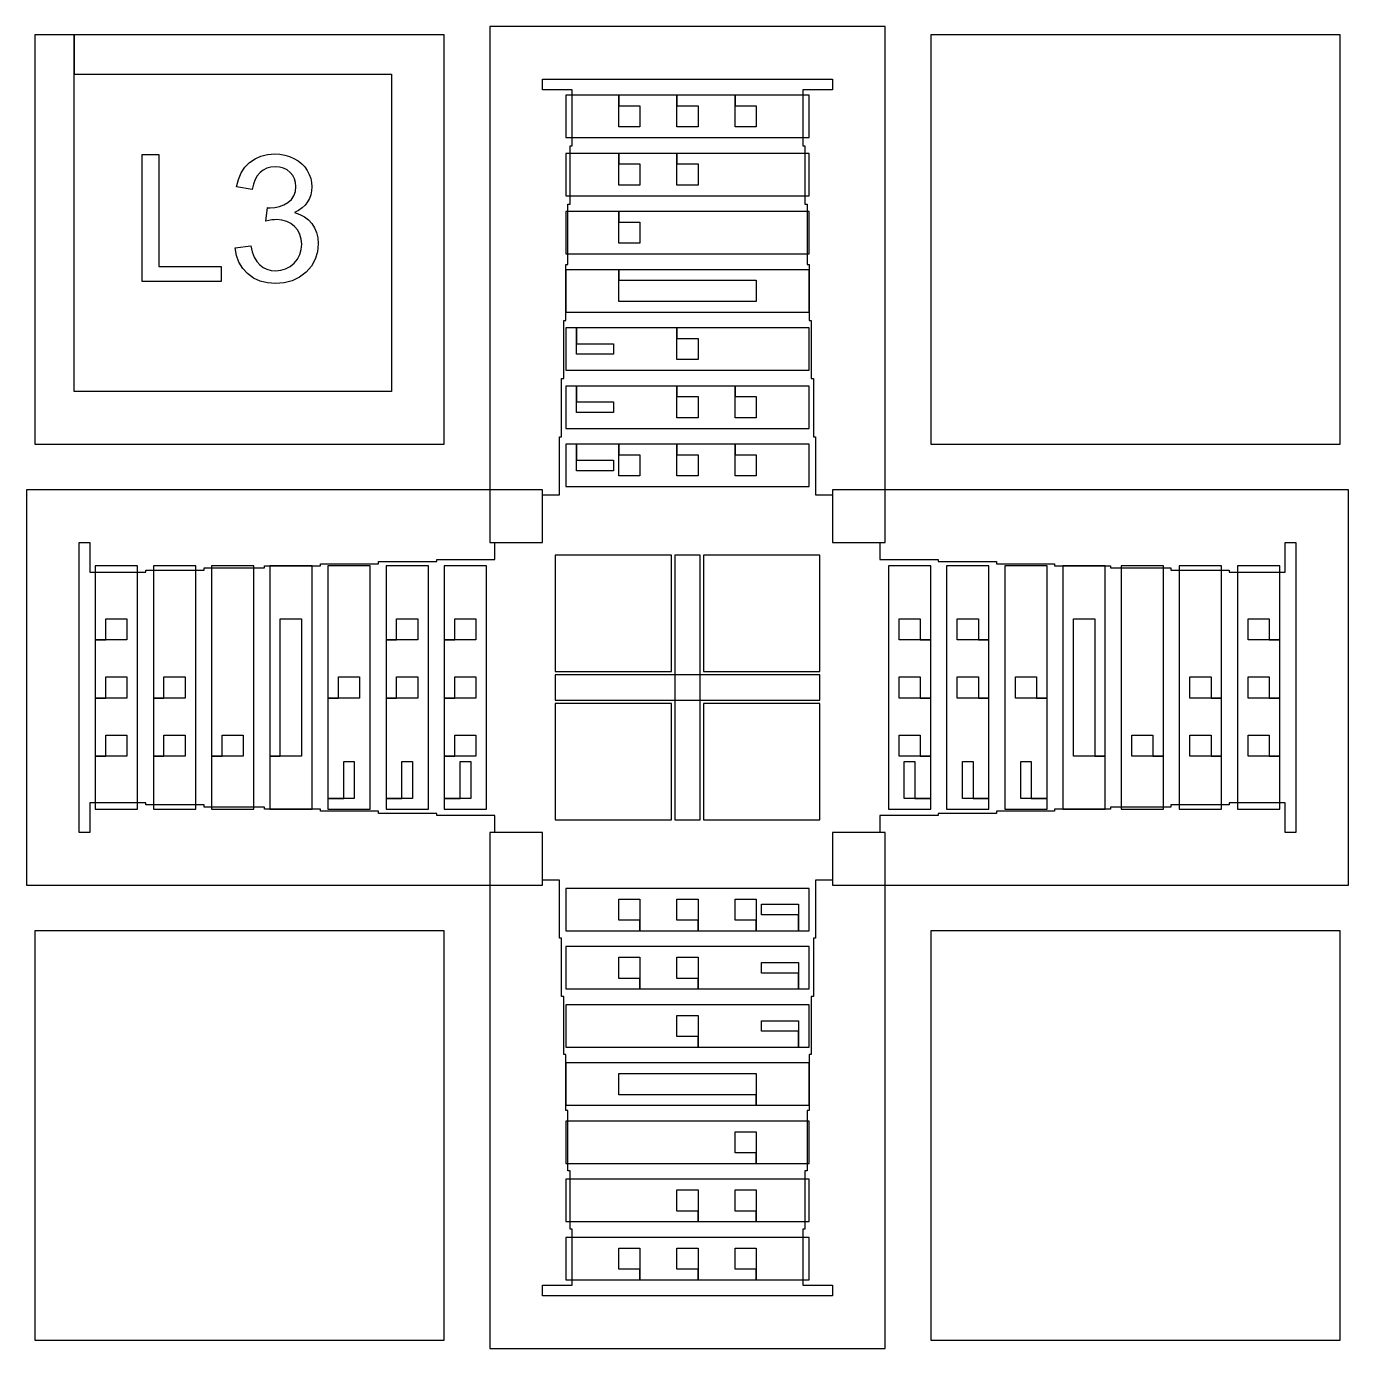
# Model space of a CAD drawing. Extents: x -45.2 to 45.2, y -25 to 2.
# Drawn here: x 43.5438 to 43.8563, y -0.1562 to 0.1562 of the extents above; entities that cross this region are included whole.
import ezdxf

# ---------------------------------------------------------------- set-up
doc = ezdxf.new("R2010")
doc.units = 0
doc.header["$MEASUREMENT"] = 0
doc.layers.add('FLOW', color=4, linetype='Continuous')
doc.layers.add('SIEVE', color=2, linetype='Continuous')

# ---------------------------------------------------------------- blocks, each defined once
blk = doc.blocks.new('ALIGNRIGHT')
at = {"layer": 'FLOW', "linetype": 'Continuous'}
for points in [[(2.64675, 2.15625), (2.55325, 2.15625), (2.55325, 2.03425), (2.56575, 2.03425), (2.56575, 2.0455), (2.56975, 2.0455), (2.56975, 2.05925), (2.57025, 2.05925), (2.57025, 2.073), (2.57075, 2.073), (2.57075, 2.08675), (2.57125, 2.08675), (2.57125, 2.1), (2.57175, 2.1), (2.57175, 2.11425), (2.57225, 2.11425), (2.57225, 2.128), (2.57275, 2.128), (2.57275, 2.14125), (2.56575, 2.14125), (2.56575, 2.14375), (2.63425, 2.14375), (2.63425, 2.14125), (2.62725, 2.14125), (2.62725, 2.128), (2.62775, 2.128), (2.62775, 2.11425), (2.62825, 2.11425), (2.62825, 2.1), (2.62875, 2.1), (2.62875, 2.08675), (2.62925, 2.08675), (2.62925, 2.073), (2.62975, 2.073), (2.62975, 2.05925), (2.63025, 2.05925), (2.63025, 2.0455), (2.63425, 2.0455), (2.63425, 2.03425), (2.64675, 2.03425), (2.64675, 2.15625)], [(2.64675, 2.15625), (2.55325, 2.15625), (2.55325, 2.03425), (2.56575, 2.03425), (2.56575, 2.0455), (2.56975, 2.0455), (2.56975, 2.05925), (2.57025, 2.05925), (2.57025, 2.073), (2.57075, 2.073), (2.57075, 2.08675), (2.57125, 2.08675), (2.57125, 2.1), (2.57175, 2.1), (2.57175, 2.11425), (2.57225, 2.11425), (2.57225, 2.128), (2.57275, 2.128), (2.57275, 2.14125), (2.56575, 2.14125), (2.56575, 2.14375), (2.63425, 2.14375), (2.63425, 2.14125), (2.62725, 2.14125), (2.62725, 2.128), (2.62775, 2.128), (2.62775, 2.11425), (2.62825, 2.11425), (2.62825, 2.1), (2.62875, 2.1), (2.62875, 2.08675), (2.62925, 2.08675), (2.62925, 2.073), (2.62975, 2.073), (2.62975, 2.05925), (2.63025, 2.05925), (2.63025, 2.0455), (2.63425, 2.0455), (2.63425, 2.03425), (2.64675, 2.03425), (2.64675, 2.15625)], [(2.64675, 2.15625), (2.55325, 2.15625), (2.55325, 2.03425), (2.56575, 2.03425), (2.56575, 2.0455), (2.56975, 2.0455), (2.56975, 2.05925), (2.57025, 2.05925), (2.57025, 2.073), (2.57075, 2.073), (2.57075, 2.08675), (2.57125, 2.08675), (2.57125, 2.1), (2.57175, 2.1), (2.57175, 2.11425), (2.57225, 2.11425), (2.57225, 2.128), (2.57275, 2.128), (2.57275, 2.14125), (2.56575, 2.14125), (2.56575, 2.14375), (2.63425, 2.14375), (2.63425, 2.14125), (2.62725, 2.14125), (2.62725, 2.128), (2.62775, 2.128), (2.62775, 2.11425), (2.62825, 2.11425), (2.62825, 2.1), (2.62875, 2.1), (2.62875, 2.08675), (2.62925, 2.08675), (2.62925, 2.073), (2.62975, 2.073), (2.62975, 2.05925), (2.63025, 2.05925), (2.63025, 2.0455), (2.63425, 2.0455), (2.63425, 2.03425), (2.64675, 2.03425), (2.64675, 2.15625)], [(2.44375, 1.95325), (2.56575, 1.95325), (2.56575, 1.96575), (2.5545, 1.96575), (2.5545, 1.96975), (2.54075, 1.96975), (2.54075, 1.97025), (2.527, 1.97025), (2.527, 1.97075), (2.51325, 1.97075), (2.51325, 1.97125), (2.5, 1.97125), (2.5, 1.97175), (2.48575, 1.97175), (2.48575, 1.97225), (2.472, 1.97225), (2.472, 1.97275), (2.45875, 1.97275), (2.45875, 1.96575), (2.45625, 1.96575), (2.45625, 2.03425), (2.45875, 2.03425), (2.45875, 2.02725), (2.472, 2.02725), (2.472, 2.02775), (2.48575, 2.02775), (2.48575, 2.02825), (2.5, 2.02825), (2.5, 2.02875), (2.51325, 2.02875), (2.51325, 2.02925), (2.527, 2.02925), (2.527, 2.02975), (2.54075, 2.02975), (2.54075, 2.03025), (2.5545, 2.03025), (2.5545, 2.03425), (2.56575, 2.03425), (2.56575, 2.04675), (2.44375, 2.04675), (2.44375, 1.95325)], [(2.44375, 1.95325), (2.56575, 1.95325), (2.56575, 1.96575), (2.5545, 1.96575), (2.5545, 1.96975), (2.54075, 1.96975), (2.54075, 1.97025), (2.527, 1.97025), (2.527, 1.97075), (2.51325, 1.97075), (2.51325, 1.97125), (2.5, 1.97125), (2.5, 1.97175), (2.48575, 1.97175), (2.48575, 1.97225), (2.472, 1.97225), (2.472, 1.97275), (2.45875, 1.97275), (2.45875, 1.96575), (2.45625, 1.96575), (2.45625, 2.03425), (2.45875, 2.03425), (2.45875, 2.02725), (2.472, 2.02725), (2.472, 2.02775), (2.48575, 2.02775), (2.48575, 2.02825), (2.5, 2.02825), (2.5, 2.02875), (2.51325, 2.02875), (2.51325, 2.02925), (2.527, 2.02925), (2.527, 2.02975), (2.54075, 2.02975), (2.54075, 2.03025), (2.5545, 2.03025), (2.5545, 2.03425), (2.56575, 2.03425), (2.56575, 2.04675), (2.44375, 2.04675), (2.44375, 1.95325)], [(2.44375, 1.95325), (2.56575, 1.95325), (2.56575, 1.96575), (2.5545, 1.96575), (2.5545, 1.96975), (2.54075, 1.96975), (2.54075, 1.97025), (2.527, 1.97025), (2.527, 1.97075), (2.51325, 1.97075), (2.51325, 1.97125), (2.5, 1.97125), (2.5, 1.97175), (2.48575, 1.97175), (2.48575, 1.97225), (2.472, 1.97225), (2.472, 1.97275), (2.45875, 1.97275), (2.45875, 1.96575), (2.45625, 1.96575), (2.45625, 2.03425), (2.45875, 2.03425), (2.45875, 2.02725), (2.472, 2.02725), (2.472, 2.02775), (2.48575, 2.02775), (2.48575, 2.02825), (2.5, 2.02825), (2.5, 2.02875), (2.51325, 2.02875), (2.51325, 2.02925), (2.527, 2.02925), (2.527, 2.02975), (2.54075, 2.02975), (2.54075, 2.03025), (2.5545, 2.03025), (2.5545, 2.03425), (2.56575, 2.03425), (2.56575, 2.04675), (2.44375, 2.04675), (2.44375, 1.95325)], [(2.75625, 1.95325), (2.75625, 2.04675), (2.63425, 2.04675), (2.63425, 2.03425), (2.6455, 2.03425), (2.6455, 2.03025), (2.65925, 2.03025), (2.65925, 2.02975), (2.673, 2.02975), (2.673, 2.02925), (2.68675, 2.02925), (2.68675, 2.02875), (2.7, 2.02875), (2.7, 2.02825), (2.71425, 2.02825), (2.71425, 2.02775), (2.728, 2.02775), (2.728, 2.02725), (2.74125, 2.02725), (2.74125, 2.03425), (2.74375, 2.03425), (2.74375, 1.96575), (2.74125, 1.96575), (2.74125, 1.97275), (2.728, 1.97275), (2.728, 1.97225), (2.71425, 1.97225), (2.71425, 1.97175), (2.7, 1.97175), (2.7, 1.97125), (2.68675, 1.97125), (2.68675, 1.97075), (2.673, 1.97075), (2.673, 1.97025), (2.65925, 1.97025), (2.65925, 1.96975), (2.6455, 1.96975), (2.6455, 1.96575), (2.63425, 1.96575), (2.63425, 1.95325), (2.75625, 1.95325)], [(2.75625, 1.95325), (2.75625, 2.04675), (2.63425, 2.04675), (2.63425, 2.03425), (2.6455, 2.03425), (2.6455, 2.03025), (2.65925, 2.03025), (2.65925, 2.02975), (2.673, 2.02975), (2.673, 2.02925), (2.68675, 2.02925), (2.68675, 2.02875), (2.7, 2.02875), (2.7, 2.02825), (2.71425, 2.02825), (2.71425, 2.02775), (2.728, 2.02775), (2.728, 2.02725), (2.74125, 2.02725), (2.74125, 2.03425), (2.74375, 2.03425), (2.74375, 1.96575), (2.74125, 1.96575), (2.74125, 1.97275), (2.728, 1.97275), (2.728, 1.97225), (2.71425, 1.97225), (2.71425, 1.97175), (2.7, 1.97175), (2.7, 1.97125), (2.68675, 1.97125), (2.68675, 1.97075), (2.673, 1.97075), (2.673, 1.97025), (2.65925, 1.97025), (2.65925, 1.96975), (2.6455, 1.96975), (2.6455, 1.96575), (2.63425, 1.96575), (2.63425, 1.95325), (2.75625, 1.95325)], [(2.75625, 1.95325), (2.75625, 2.04675), (2.63425, 2.04675), (2.63425, 2.03425), (2.6455, 2.03425), (2.6455, 2.03025), (2.65925, 2.03025), (2.65925, 2.02975), (2.673, 2.02975), (2.673, 2.02925), (2.68675, 2.02925), (2.68675, 2.02875), (2.7, 2.02875), (2.7, 2.02825), (2.71425, 2.02825), (2.71425, 2.02775), (2.728, 2.02775), (2.728, 2.02725), (2.74125, 2.02725), (2.74125, 2.03425), (2.74375, 2.03425), (2.74375, 1.96575), (2.74125, 1.96575), (2.74125, 1.97275), (2.728, 1.97275), (2.728, 1.97225), (2.71425, 1.97225), (2.71425, 1.97175), (2.7, 1.97175), (2.7, 1.97125), (2.68675, 1.97125), (2.68675, 1.97075), (2.673, 1.97075), (2.673, 1.97025), (2.65925, 1.97025), (2.65925, 1.96975), (2.6455, 1.96975), (2.6455, 1.96575), (2.63425, 1.96575), (2.63425, 1.95325), (2.75625, 1.95325)], [(2.597, 1.96875), (2.603, 1.96875), (2.603, 2.03125), (2.597, 2.03125), (2.597, 1.96875)], [(2.597, 1.96875), (2.603, 1.96875), (2.603, 2.03125), (2.597, 2.03125), (2.597, 1.96875)], [(2.597, 1.96875), (2.603, 1.96875), (2.603, 2.03125), (2.597, 2.03125), (2.597, 1.96875)], [(2.56875, 1.997), (2.63125, 1.997), (2.63125, 2.003), (2.56875, 2.003), (2.56875, 1.997)], [(2.56875, 1.997), (2.63125, 1.997), (2.63125, 2.003), (2.56875, 2.003), (2.56875, 1.997)], [(2.56875, 1.997), (2.63125, 1.997), (2.63125, 2.003), (2.56875, 2.003), (2.56875, 1.997)], [(2.64675, 1.84375), (2.64675, 1.96575), (2.63425, 1.96575), (2.63425, 1.9545), (2.63025, 1.9545), (2.63025, 1.94075), (2.62975, 1.94075), (2.62975, 1.927), (2.62925, 1.927), (2.62925, 1.91325), (2.62875, 1.91325), (2.62875, 1.9), (2.62825, 1.9), (2.62825, 1.88575), (2.62775, 1.88575), (2.62775, 1.872), (2.62725, 1.872), (2.62725, 1.85875), (2.63425, 1.85875), (2.63425, 1.85625), (2.56575, 1.85625), (2.56575, 1.85875), (2.57275, 1.85875), (2.57275, 1.872), (2.57225, 1.872), (2.57225, 1.88575), (2.57175, 1.88575), (2.57175, 1.9), (2.57125, 1.9), (2.57125, 1.91325), (2.57075, 1.91325), (2.57075, 1.927), (2.57025, 1.927), (2.57025, 1.94075), (2.56975, 1.94075), (2.56975, 1.9545), (2.56575, 1.9545), (2.56575, 1.96575), (2.55325, 1.96575), (2.55325, 1.84375), (2.64675, 1.84375)], [(2.64675, 1.84375), (2.64675, 1.96575), (2.63425, 1.96575), (2.63425, 1.9545), (2.63025, 1.9545), (2.63025, 1.94075), (2.62975, 1.94075), (2.62975, 1.927), (2.62925, 1.927), (2.62925, 1.91325), (2.62875, 1.91325), (2.62875, 1.9), (2.62825, 1.9), (2.62825, 1.88575), (2.62775, 1.88575), (2.62775, 1.872), (2.62725, 1.872), (2.62725, 1.85875), (2.63425, 1.85875), (2.63425, 1.85625), (2.56575, 1.85625), (2.56575, 1.85875), (2.57275, 1.85875), (2.57275, 1.872), (2.57225, 1.872), (2.57225, 1.88575), (2.57175, 1.88575), (2.57175, 1.9), (2.57125, 1.9), (2.57125, 1.91325), (2.57075, 1.91325), (2.57075, 1.927), (2.57025, 1.927), (2.57025, 1.94075), (2.56975, 1.94075), (2.56975, 1.9545), (2.56575, 1.9545), (2.56575, 1.96575), (2.55325, 1.96575), (2.55325, 1.84375), (2.64675, 1.84375)], [(2.64675, 1.84375), (2.64675, 1.96575), (2.63425, 1.96575), (2.63425, 1.9545), (2.63025, 1.9545), (2.63025, 1.94075), (2.62975, 1.94075), (2.62975, 1.927), (2.62925, 1.927), (2.62925, 1.91325), (2.62875, 1.91325), (2.62875, 1.9), (2.62825, 1.9), (2.62825, 1.88575), (2.62775, 1.88575), (2.62775, 1.872), (2.62725, 1.872), (2.62725, 1.85875), (2.63425, 1.85875), (2.63425, 1.85625), (2.56575, 1.85625), (2.56575, 1.85875), (2.57275, 1.85875), (2.57275, 1.872), (2.57225, 1.872), (2.57225, 1.88575), (2.57175, 1.88575), (2.57175, 1.9), (2.57125, 1.9), (2.57125, 1.91325), (2.57075, 1.91325), (2.57075, 1.927), (2.57025, 1.927), (2.57025, 1.94075), (2.56975, 1.94075), (2.56975, 1.9545), (2.56575, 1.9545), (2.56575, 1.96575), (2.55325, 1.96575), (2.55325, 1.84375), (2.64675, 1.84375)]]:
    blk.add_lwpolyline(points, close=True, dxfattribs=at)
at = {"layer": 'SIEVE', "linetype": 'Continuous'}
for points in [[(2.44575, 2.15425), (2.44575, 2.0575), (2.5425, 2.0575), (2.5425, 2.15425), (2.455, 2.15425), (2.455, 2.145), (2.53, 2.145), (2.53, 2.07), (2.455, 2.07), (2.455, 2.15425), (2.44575, 2.15425)], [(2.44575, 2.15425), (2.44575, 2.0575), (2.5425, 2.0575), (2.5425, 2.15425), (2.455, 2.15425), (2.455, 2.145), (2.53, 2.145), (2.53, 2.07), (2.455, 2.07), (2.455, 2.15425), (2.44575, 2.15425)], [(2.44575, 2.15425), (2.44575, 2.0575), (2.5425, 2.0575), (2.5425, 2.15425), (2.455, 2.15425), (2.455, 2.145), (2.53, 2.145), (2.53, 2.07), (2.455, 2.07), (2.455, 2.15425), (2.44575, 2.15425)], [(2.6575, 2.0575), (2.75425, 2.0575), (2.75425, 2.15425), (2.6575, 2.15425), (2.6575, 2.0575)], [(2.6575, 2.0575), (2.75425, 2.0575), (2.75425, 2.15425), (2.6575, 2.15425), (2.6575, 2.0575)], [(2.6575, 2.0575), (2.75425, 2.0575), (2.75425, 2.15425), (2.6575, 2.15425), (2.6575, 2.0575)], [(2.57125, 2.14), (2.57125, 2.13), (2.62875, 2.13), (2.62875, 2.14), (2.61125, 2.14), (2.61125, 2.1375), (2.61625, 2.1375), (2.61625, 2.1325), (2.61125, 2.1325), (2.61125, 2.14), (2.5975, 2.14), (2.5975, 2.1375), (2.6025, 2.1375), (2.6025, 2.1325), (2.5975, 2.1325), (2.5975, 2.14), (2.58375, 2.14), (2.58375, 2.1375), (2.58875, 2.1375), (2.58875, 2.1325), (2.58375, 2.1325), (2.58375, 2.14), (2.57125, 2.14)], [(2.57125, 2.14), (2.57125, 2.13), (2.62875, 2.13), (2.62875, 2.14), (2.61125, 2.14), (2.61125, 2.1375), (2.61625, 2.1375), (2.61625, 2.1325), (2.61125, 2.1325), (2.61125, 2.14), (2.5975, 2.14), (2.5975, 2.1375), (2.6025, 2.1375), (2.6025, 2.1325), (2.5975, 2.1325), (2.5975, 2.14), (2.58375, 2.14), (2.58375, 2.1375), (2.58875, 2.1375), (2.58875, 2.1325), (2.58375, 2.1325), (2.58375, 2.14), (2.57125, 2.14)], [(2.57125, 2.14), (2.57125, 2.13), (2.62875, 2.13), (2.62875, 2.14), (2.61125, 2.14), (2.61125, 2.1375), (2.61625, 2.1375), (2.61625, 2.1325), (2.61125, 2.1325), (2.61125, 2.14), (2.5975, 2.14), (2.5975, 2.1375), (2.6025, 2.1375), (2.6025, 2.1325), (2.5975, 2.1325), (2.5975, 2.14), (2.58375, 2.14), (2.58375, 2.1375), (2.58875, 2.1375), (2.58875, 2.1325), (2.58375, 2.1325), (2.58375, 2.14), (2.57125, 2.14)], [(2.471069, 2.096), (2.471069, 2.126), (2.475039, 2.126), (2.475039, 2.09954), (2.489814, 2.09954), (2.489814, 2.096), (2.471069, 2.096)], [(2.471069, 2.096), (2.471069, 2.126), (2.475039, 2.126), (2.475039, 2.09954), (2.489814, 2.09954), (2.489814, 2.096), (2.471069, 2.096)], [(2.493067, 2.103919), (2.496751, 2.10441), (2.497119, 2.102937), (2.49759, 2.101709), (2.498183, 2.100686), (2.4989, 2.099888), (2.499698, 2.099274), (2.500598, 2.098844), (2.50156, 2.098598), (2.502624, 2.098517), (2.503872, 2.098619), (2.505018, 2.098967), (2.506062, 2.099519), (2.507003, 2.100317), (2.507781, 2.101259), (2.508354, 2.102323), (2.508681, 2.103489), (2.508804, 2.104778), (2.508681, 2.105986), (2.508374, 2.107091), (2.507863, 2.108073), (2.507147, 2.108953), (2.506246, 2.109669), (2.505264, 2.110181), (2.504138, 2.110488), (2.502931, 2.110611), (2.502358, 2.11057), (2.501744, 2.110508), (2.501069, 2.110365), (2.500332, 2.110201), (2.500741, 2.113435), (2.500905, 2.113414), (2.501069, 2.113394), (2.501212, 2.113394), (2.501335, 2.113394), (2.502481, 2.113455), (2.503565, 2.113701), (2.504589, 2.114069), (2.505571, 2.114622), (2.506389, 2.115317), (2.506983, 2.116177), (2.507331, 2.1172), (2.507453, 2.118407), (2.507351, 2.119369), (2.507106, 2.120249), (2.506676, 2.121047), (2.506082, 2.121763), (2.505346, 2.122336), (2.504507, 2.122746), (2.503565, 2.122991), (2.502542, 2.123094), (2.501498, 2.122991), (2.500557, 2.122746), (2.499718, 2.122316), (2.498961, 2.121743), (2.498306, 2.120965), (2.497774, 2.120045), (2.497385, 2.118939), (2.497119, 2.117691), (2.493436, 2.118346), (2.493865, 2.120085), (2.494541, 2.12162), (2.4954, 2.12295), (2.496505, 2.124076), (2.497774, 2.124956), (2.499186, 2.125611), (2.500741, 2.125979), (2.50246, 2.126122), (2.503647, 2.12604), (2.504814, 2.125856), (2.505919, 2.125508), (2.506983, 2.125058), (2.507945, 2.124485), (2.508804, 2.12381), (2.50952, 2.123053), (2.510134, 2.122193), (2.510605, 2.121252), (2.510953, 2.120311), (2.511157, 2.119328), (2.511239, 2.118326), (2.511157, 2.117364), (2.510973, 2.116463), (2.510646, 2.115604), (2.510196, 2.114785), (2.509602, 2.114028), (2.508886, 2.113353), (2.508047, 2.112759), (2.507106, 2.112248), (2.508354, 2.111839), (2.509459, 2.111286), (2.510421, 2.11057), (2.511239, 2.10969), (2.511874, 2.108667), (2.512344, 2.107521), (2.51261, 2.106252), (2.512713, 2.10486), (2.512529, 2.102957), (2.511996, 2.101218), (2.511096, 2.099622), (2.509848, 2.098189), (2.508313, 2.096982), (2.506594, 2.096143), (2.504691, 2.095632), (2.502604, 2.095468), (2.5007, 2.095612), (2.498981, 2.09604), (2.497426, 2.096777), (2.496035, 2.097821), (2.494868, 2.099069), (2.493988, 2.100522), (2.493374, 2.102118), (2.493067, 2.103919)], [(2.493067, 2.103919), (2.496751, 2.10441), (2.497119, 2.102937), (2.49759, 2.101709), (2.498183, 2.100686), (2.4989, 2.099888), (2.499698, 2.099274), (2.500598, 2.098844), (2.50156, 2.098598), (2.502624, 2.098517), (2.503872, 2.098619), (2.505018, 2.098967), (2.506062, 2.099519), (2.507003, 2.100317), (2.507781, 2.101259), (2.508354, 2.102323), (2.508681, 2.103489), (2.508804, 2.104778), (2.508681, 2.105986), (2.508374, 2.107091), (2.507863, 2.108073), (2.507147, 2.108953), (2.506246, 2.109669), (2.505264, 2.110181), (2.504138, 2.110488), (2.502931, 2.110611), (2.502358, 2.11057), (2.501744, 2.110508), (2.501069, 2.110365), (2.500332, 2.110201), (2.500741, 2.113435), (2.500905, 2.113414), (2.501069, 2.113394), (2.501212, 2.113394), (2.501335, 2.113394), (2.502481, 2.113455), (2.503565, 2.113701), (2.504589, 2.114069), (2.505571, 2.114622), (2.506389, 2.115317), (2.506983, 2.116177), (2.507331, 2.1172), (2.507453, 2.118407), (2.507351, 2.119369), (2.507106, 2.120249), (2.506676, 2.121047), (2.506082, 2.121763), (2.505346, 2.122336), (2.504507, 2.122746), (2.503565, 2.122991), (2.502542, 2.123094), (2.501498, 2.122991), (2.500557, 2.122746), (2.499718, 2.122316), (2.498961, 2.121743), (2.498306, 2.120965), (2.497774, 2.120045), (2.497385, 2.118939), (2.497119, 2.117691), (2.493436, 2.118346), (2.493865, 2.120085), (2.494541, 2.12162), (2.4954, 2.12295), (2.496505, 2.124076), (2.497774, 2.124956), (2.499186, 2.125611), (2.500741, 2.125979), (2.50246, 2.126122), (2.503647, 2.12604), (2.504814, 2.125856), (2.505919, 2.125508), (2.506983, 2.125058), (2.507945, 2.124485), (2.508804, 2.12381), (2.50952, 2.123053), (2.510134, 2.122193), (2.510605, 2.121252), (2.510953, 2.120311), (2.511157, 2.119328), (2.511239, 2.118326), (2.511157, 2.117364), (2.510973, 2.116463), (2.510646, 2.115604), (2.510196, 2.114785), (2.509602, 2.114028), (2.508886, 2.113353), (2.508047, 2.112759), (2.507106, 2.112248), (2.508354, 2.111839), (2.509459, 2.111286), (2.510421, 2.11057), (2.511239, 2.10969), (2.511874, 2.108667), (2.512344, 2.107521), (2.51261, 2.106252), (2.512713, 2.10486), (2.512529, 2.102957), (2.511996, 2.101218), (2.511096, 2.099622), (2.509848, 2.098189), (2.508313, 2.096982), (2.506594, 2.096143), (2.504691, 2.095632), (2.502604, 2.095468), (2.5007, 2.095612), (2.498981, 2.09604), (2.497426, 2.096777), (2.496035, 2.097821), (2.494868, 2.099069), (2.493988, 2.100522), (2.493374, 2.102118), (2.493067, 2.103919)], [(2.57125, 2.12625), (2.57125, 2.11625), (2.62875, 2.11625), (2.62875, 2.12625), (2.5975, 2.12625), (2.5975, 2.12375), (2.6025, 2.12375), (2.6025, 2.11875), (2.5975, 2.11875), (2.5975, 2.12625), (2.58375, 2.12625), (2.58375, 2.12375), (2.58875, 2.12375), (2.58875, 2.11875), (2.58375, 2.11875), (2.58375, 2.12625), (2.57125, 2.12625)], [(2.57125, 2.12625), (2.57125, 2.11625), (2.62875, 2.11625), (2.62875, 2.12625), (2.5975, 2.12625), (2.5975, 2.12375), (2.6025, 2.12375), (2.6025, 2.11875), (2.5975, 2.11875), (2.5975, 2.12625), (2.58375, 2.12625), (2.58375, 2.12375), (2.58875, 2.12375), (2.58875, 2.11875), (2.58375, 2.11875), (2.58375, 2.12625), (2.57125, 2.12625)], [(2.57125, 2.12625), (2.57125, 2.11625), (2.62875, 2.11625), (2.62875, 2.12625), (2.5975, 2.12625), (2.5975, 2.12375), (2.6025, 2.12375), (2.6025, 2.11875), (2.5975, 2.11875), (2.5975, 2.12625), (2.58375, 2.12625), (2.58375, 2.12375), (2.58875, 2.12375), (2.58875, 2.11875), (2.58375, 2.11875), (2.58375, 2.12625), (2.57125, 2.12625)], [(2.57125, 2.1125), (2.57125, 2.1025), (2.62875, 2.1025), (2.62875, 2.1125), (2.58375, 2.1125), (2.58375, 2.11), (2.58875, 2.11), (2.58875, 2.105), (2.58375, 2.105), (2.58375, 2.1125), (2.57125, 2.1125)], [(2.57125, 2.1125), (2.57125, 2.1025), (2.62875, 2.1025), (2.62875, 2.1125), (2.58375, 2.1125), (2.58375, 2.11), (2.58875, 2.11), (2.58875, 2.105), (2.58375, 2.105), (2.58375, 2.1125), (2.57125, 2.1125)], [(2.57125, 2.1125), (2.57125, 2.1025), (2.62875, 2.1025), (2.62875, 2.1125), (2.58375, 2.1125), (2.58375, 2.11), (2.58875, 2.11), (2.58875, 2.105), (2.58375, 2.105), (2.58375, 2.1125), (2.57125, 2.1125)], [(2.57125, 2.09875), (2.57125, 2.08875), (2.62875, 2.08875), (2.62875, 2.09875), (2.58375, 2.09875), (2.58375, 2.09625), (2.61625, 2.09625), (2.61625, 2.09125), (2.58375, 2.09125), (2.58375, 2.09875), (2.57125, 2.09875)], [(2.57125, 2.09875), (2.57125, 2.08875), (2.62875, 2.08875), (2.62875, 2.09875), (2.58375, 2.09875), (2.58375, 2.09625), (2.61625, 2.09625), (2.61625, 2.09125), (2.58375, 2.09125), (2.58375, 2.09875), (2.57125, 2.09875)], [(2.57125, 2.09875), (2.57125, 2.08875), (2.62875, 2.08875), (2.62875, 2.09875), (2.58375, 2.09875), (2.58375, 2.09625), (2.61625, 2.09625), (2.61625, 2.09125), (2.58375, 2.09125), (2.58375, 2.09875), (2.57125, 2.09875)], [(2.57125, 2.085), (2.57125, 2.075), (2.62875, 2.075), (2.62875, 2.085), (2.5975, 2.085), (2.5975, 2.0825), (2.6025, 2.0825), (2.6025, 2.0775), (2.5975, 2.0775), (2.5975, 2.085), (2.57375, 2.085), (2.57375, 2.08125), (2.5825, 2.08125), (2.5825, 2.07875), (2.57375, 2.07875), (2.57375, 2.085), (2.57125, 2.085)], [(2.57125, 2.085), (2.57125, 2.075), (2.62875, 2.075), (2.62875, 2.085), (2.5975, 2.085), (2.5975, 2.0825), (2.6025, 2.0825), (2.6025, 2.0775), (2.5975, 2.0775), (2.5975, 2.085), (2.57375, 2.085), (2.57375, 2.08125), (2.5825, 2.08125), (2.5825, 2.07875), (2.57375, 2.07875), (2.57375, 2.085), (2.57125, 2.085)], [(2.57125, 2.085), (2.57125, 2.075), (2.62875, 2.075), (2.62875, 2.085), (2.5975, 2.085), (2.5975, 2.0825), (2.6025, 2.0825), (2.6025, 2.0775), (2.5975, 2.0775), (2.5975, 2.085), (2.57375, 2.085), (2.57375, 2.08125), (2.5825, 2.08125), (2.5825, 2.07875), (2.57375, 2.07875), (2.57375, 2.085), (2.57125, 2.085)], [(2.57125, 2.07125), (2.57125, 2.06125), (2.62875, 2.06125), (2.62875, 2.07125), (2.61125, 2.07125), (2.61125, 2.06875), (2.61625, 2.06875), (2.61625, 2.06375), (2.61125, 2.06375), (2.61125, 2.07125), (2.5975, 2.07125), (2.5975, 2.06875), (2.6025, 2.06875), (2.6025, 2.06375), (2.5975, 2.06375), (2.5975, 2.07125), (2.57375, 2.07125), (2.57375, 2.0675), (2.5825, 2.0675), (2.5825, 2.065), (2.57375, 2.065), (2.57375, 2.07125), (2.57125, 2.07125)], [(2.57125, 2.07125), (2.57125, 2.06125), (2.62875, 2.06125), (2.62875, 2.07125), (2.61125, 2.07125), (2.61125, 2.06875), (2.61625, 2.06875), (2.61625, 2.06375), (2.61125, 2.06375), (2.61125, 2.07125), (2.5975, 2.07125), (2.5975, 2.06875), (2.6025, 2.06875), (2.6025, 2.06375), (2.5975, 2.06375), (2.5975, 2.07125), (2.57375, 2.07125), (2.57375, 2.0675), (2.5825, 2.0675), (2.5825, 2.065), (2.57375, 2.065), (2.57375, 2.07125), (2.57125, 2.07125)], [(2.57125, 2.07125), (2.57125, 2.06125), (2.62875, 2.06125), (2.62875, 2.07125), (2.61125, 2.07125), (2.61125, 2.06875), (2.61625, 2.06875), (2.61625, 2.06375), (2.61125, 2.06375), (2.61125, 2.07125), (2.5975, 2.07125), (2.5975, 2.06875), (2.6025, 2.06875), (2.6025, 2.06375), (2.5975, 2.06375), (2.5975, 2.07125), (2.57375, 2.07125), (2.57375, 2.0675), (2.5825, 2.0675), (2.5825, 2.065), (2.57375, 2.065), (2.57375, 2.07125), (2.57125, 2.07125)], [(2.57125, 2.0575), (2.57125, 2.0475), (2.62875, 2.0475), (2.62875, 2.0575), (2.61125, 2.0575), (2.61125, 2.055), (2.61625, 2.055), (2.61625, 2.05), (2.61125, 2.05), (2.61125, 2.0575), (2.5975, 2.0575), (2.5975, 2.055), (2.6025, 2.055), (2.6025, 2.05), (2.5975, 2.05), (2.5975, 2.0575), (2.58375, 2.0575), (2.58375, 2.055), (2.58875, 2.055), (2.58875, 2.05), (2.58375, 2.05), (2.58375, 2.0575), (2.57375, 2.0575), (2.57375, 2.05375), (2.5825, 2.05375), (2.5825, 2.05125), (2.57375, 2.05125), (2.57375, 2.0575), (2.57125, 2.0575)], [(2.57125, 2.0575), (2.57125, 2.0475), (2.62875, 2.0475), (2.62875, 2.0575), (2.61125, 2.0575), (2.61125, 2.055), (2.61625, 2.055), (2.61625, 2.05), (2.61125, 2.05), (2.61125, 2.0575), (2.5975, 2.0575), (2.5975, 2.055), (2.6025, 2.055), (2.6025, 2.05), (2.5975, 2.05), (2.5975, 2.0575), (2.58375, 2.0575), (2.58375, 2.055), (2.58875, 2.055), (2.58875, 2.05), (2.58375, 2.05), (2.58375, 2.0575), (2.57375, 2.0575), (2.57375, 2.05375), (2.5825, 2.05375), (2.5825, 2.05125), (2.57375, 2.05125), (2.57375, 2.0575), (2.57125, 2.0575)], [(2.57125, 2.0575), (2.57125, 2.0475), (2.62875, 2.0475), (2.62875, 2.0575), (2.61125, 2.0575), (2.61125, 2.055), (2.61625, 2.055), (2.61625, 2.05), (2.61125, 2.05), (2.61125, 2.0575), (2.5975, 2.0575), (2.5975, 2.055), (2.6025, 2.055), (2.6025, 2.05), (2.5975, 2.05), (2.5975, 2.0575), (2.58375, 2.0575), (2.58375, 2.055), (2.58875, 2.055), (2.58875, 2.05), (2.58375, 2.05), (2.58375, 2.0575), (2.57375, 2.0575), (2.57375, 2.05375), (2.5825, 2.05375), (2.5825, 2.05125), (2.57375, 2.05125), (2.57375, 2.0575), (2.57125, 2.0575)], [(2.56875, 2.00375), (2.59625, 2.00375), (2.59625, 2.03125), (2.56875, 2.03125), (2.56875, 2.00375)], [(2.56875, 2.00375), (2.59625, 2.00375), (2.59625, 2.03125), (2.56875, 2.03125), (2.56875, 2.00375)], [(2.56875, 2.00375), (2.59625, 2.00375), (2.59625, 2.03125), (2.56875, 2.03125), (2.56875, 2.00375)], [(2.60375, 2.00375), (2.63125, 2.00375), (2.63125, 2.03125), (2.60375, 2.03125), (2.60375, 2.00375)], [(2.60375, 2.00375), (2.63125, 2.00375), (2.63125, 2.03125), (2.60375, 2.03125), (2.60375, 2.00375)], [(2.60375, 2.00375), (2.63125, 2.00375), (2.63125, 2.03125), (2.60375, 2.03125), (2.60375, 2.00375)], [(2.46, 1.97125), (2.47, 1.97125), (2.47, 2.02875), (2.46, 2.02875), (2.46, 2.01125), (2.4625, 2.01125), (2.4625, 2.01625), (2.4675, 2.01625), (2.4675, 2.01125), (2.46, 2.01125), (2.46, 1.9975), (2.4625, 1.9975), (2.4625, 2.0025), (2.4675, 2.0025), (2.4675, 1.9975), (2.46, 1.9975), (2.46, 1.98375), (2.4625, 1.98375), (2.4625, 1.98875), (2.4675, 1.98875), (2.4675, 1.98375), (2.46, 1.98375), (2.46, 1.97125)], [(2.46, 1.97125), (2.47, 1.97125), (2.47, 2.02875), (2.46, 2.02875), (2.46, 2.01125), (2.4625, 2.01125), (2.4625, 2.01625), (2.4675, 2.01625), (2.4675, 2.01125), (2.46, 2.01125), (2.46, 1.9975), (2.4625, 1.9975), (2.4625, 2.0025), (2.4675, 2.0025), (2.4675, 1.9975), (2.46, 1.9975), (2.46, 1.98375), (2.4625, 1.98375), (2.4625, 1.98875), (2.4675, 1.98875), (2.4675, 1.98375), (2.46, 1.98375), (2.46, 1.97125)], [(2.46, 1.97125), (2.47, 1.97125), (2.47, 2.02875), (2.46, 2.02875), (2.46, 2.01125), (2.4625, 2.01125), (2.4625, 2.01625), (2.4675, 2.01625), (2.4675, 2.01125), (2.46, 2.01125), (2.46, 1.9975), (2.4625, 1.9975), (2.4625, 2.0025), (2.4675, 2.0025), (2.4675, 1.9975), (2.46, 1.9975), (2.46, 1.98375), (2.4625, 1.98375), (2.4625, 1.98875), (2.4675, 1.98875), (2.4675, 1.98375), (2.46, 1.98375), (2.46, 1.97125)], [(2.47375, 1.97125), (2.48375, 1.97125), (2.48375, 2.02875), (2.47375, 2.02875), (2.47375, 1.9975), (2.47625, 1.9975), (2.47625, 2.0025), (2.48125, 2.0025), (2.48125, 1.9975), (2.47375, 1.9975), (2.47375, 1.98375), (2.47625, 1.98375), (2.47625, 1.98875), (2.48125, 1.98875), (2.48125, 1.98375), (2.47375, 1.98375), (2.47375, 1.97125)], [(2.47375, 1.97125), (2.48375, 1.97125), (2.48375, 2.02875), (2.47375, 2.02875), (2.47375, 1.9975), (2.47625, 1.9975), (2.47625, 2.0025), (2.48125, 2.0025), (2.48125, 1.9975), (2.47375, 1.9975), (2.47375, 1.98375), (2.47625, 1.98375), (2.47625, 1.98875), (2.48125, 1.98875), (2.48125, 1.98375), (2.47375, 1.98375), (2.47375, 1.97125)], [(2.47375, 1.97125), (2.48375, 1.97125), (2.48375, 2.02875), (2.47375, 2.02875), (2.47375, 1.9975), (2.47625, 1.9975), (2.47625, 2.0025), (2.48125, 2.0025), (2.48125, 1.9975), (2.47375, 1.9975), (2.47375, 1.98375), (2.47625, 1.98375), (2.47625, 1.98875), (2.48125, 1.98875), (2.48125, 1.98375), (2.47375, 1.98375), (2.47375, 1.97125)], [(2.4875, 1.97125), (2.4975, 1.97125), (2.4975, 2.02875), (2.4875, 2.02875), (2.4875, 1.98375), (2.49, 1.98375), (2.49, 1.98875), (2.495, 1.98875), (2.495, 1.98375), (2.4875, 1.98375), (2.4875, 1.97125)], [(2.4875, 1.97125), (2.4975, 1.97125), (2.4975, 2.02875), (2.4875, 2.02875), (2.4875, 1.98375), (2.49, 1.98375), (2.49, 1.98875), (2.495, 1.98875), (2.495, 1.98375), (2.4875, 1.98375), (2.4875, 1.97125)], [(2.4875, 1.97125), (2.4975, 1.97125), (2.4975, 2.02875), (2.4875, 2.02875), (2.4875, 1.98375), (2.49, 1.98375), (2.49, 1.98875), (2.495, 1.98875), (2.495, 1.98375), (2.4875, 1.98375), (2.4875, 1.97125)], [(2.50125, 1.97125), (2.51125, 1.97125), (2.51125, 2.02875), (2.50125, 2.02875), (2.50125, 1.98375), (2.50375, 1.98375), (2.50375, 2.01625), (2.50875, 2.01625), (2.50875, 1.98375), (2.50125, 1.98375), (2.50125, 1.97125)], [(2.50125, 1.97125), (2.51125, 1.97125), (2.51125, 2.02875), (2.50125, 2.02875), (2.50125, 1.98375), (2.50375, 1.98375), (2.50375, 2.01625), (2.50875, 2.01625), (2.50875, 1.98375), (2.50125, 1.98375), (2.50125, 1.97125)], [(2.50125, 1.97125), (2.51125, 1.97125), (2.51125, 2.02875), (2.50125, 2.02875), (2.50125, 1.98375), (2.50375, 1.98375), (2.50375, 2.01625), (2.50875, 2.01625), (2.50875, 1.98375), (2.50125, 1.98375), (2.50125, 1.97125)], [(2.515, 1.97125), (2.525, 1.97125), (2.525, 2.02875), (2.515, 2.02875), (2.515, 1.9975), (2.5175, 1.9975), (2.5175, 2.0025), (2.5225, 2.0025), (2.5225, 1.9975), (2.515, 1.9975), (2.515, 1.97375), (2.51875, 1.97375), (2.51875, 1.9825), (2.52125, 1.9825), (2.52125, 1.97375), (2.515, 1.97375), (2.515, 1.97125)], [(2.515, 1.97125), (2.525, 1.97125), (2.525, 2.02875), (2.515, 2.02875), (2.515, 1.9975), (2.5175, 1.9975), (2.5175, 2.0025), (2.5225, 2.0025), (2.5225, 1.9975), (2.515, 1.9975), (2.515, 1.97375), (2.51875, 1.97375), (2.51875, 1.9825), (2.52125, 1.9825), (2.52125, 1.97375), (2.515, 1.97375), (2.515, 1.97125)], [(2.515, 1.97125), (2.525, 1.97125), (2.525, 2.02875), (2.515, 2.02875), (2.515, 1.9975), (2.5175, 1.9975), (2.5175, 2.0025), (2.5225, 2.0025), (2.5225, 1.9975), (2.515, 1.9975), (2.515, 1.97375), (2.51875, 1.97375), (2.51875, 1.9825), (2.52125, 1.9825), (2.52125, 1.97375), (2.515, 1.97375), (2.515, 1.97125)], [(2.52875, 1.97125), (2.53875, 1.97125), (2.53875, 2.02875), (2.52875, 2.02875), (2.52875, 2.01125), (2.53125, 2.01125), (2.53125, 2.01625), (2.53625, 2.01625), (2.53625, 2.01125), (2.52875, 2.01125), (2.52875, 1.9975), (2.53125, 1.9975), (2.53125, 2.0025), (2.53625, 2.0025), (2.53625, 1.9975), (2.52875, 1.9975), (2.52875, 1.97375), (2.5325, 1.97375), (2.5325, 1.9825), (2.535, 1.9825), (2.535, 1.97375), (2.52875, 1.97375), (2.52875, 1.97125)], [(2.52875, 1.97125), (2.53875, 1.97125), (2.53875, 2.02875), (2.52875, 2.02875), (2.52875, 2.01125), (2.53125, 2.01125), (2.53125, 2.01625), (2.53625, 2.01625), (2.53625, 2.01125), (2.52875, 2.01125), (2.52875, 1.9975), (2.53125, 1.9975), (2.53125, 2.0025), (2.53625, 2.0025), (2.53625, 1.9975), (2.52875, 1.9975), (2.52875, 1.97375), (2.5325, 1.97375), (2.5325, 1.9825), (2.535, 1.9825), (2.535, 1.97375), (2.52875, 1.97375), (2.52875, 1.97125)], [(2.52875, 1.97125), (2.53875, 1.97125), (2.53875, 2.02875), (2.52875, 2.02875), (2.52875, 2.01125), (2.53125, 2.01125), (2.53125, 2.01625), (2.53625, 2.01625), (2.53625, 2.01125), (2.52875, 2.01125), (2.52875, 1.9975), (2.53125, 1.9975), (2.53125, 2.0025), (2.53625, 2.0025), (2.53625, 1.9975), (2.52875, 1.9975), (2.52875, 1.97375), (2.5325, 1.97375), (2.5325, 1.9825), (2.535, 1.9825), (2.535, 1.97375), (2.52875, 1.97375), (2.52875, 1.97125)], [(2.5425, 1.97125), (2.5525, 1.97125), (2.5525, 2.02875), (2.5425, 2.02875), (2.5425, 2.01125), (2.545, 2.01125), (2.545, 2.01625), (2.55, 2.01625), (2.55, 2.01125), (2.5425, 2.01125), (2.5425, 1.9975), (2.545, 1.9975), (2.545, 2.0025), (2.55, 2.0025), (2.55, 1.9975), (2.5425, 1.9975), (2.5425, 1.98375), (2.545, 1.98375), (2.545, 1.98875), (2.55, 1.98875), (2.55, 1.98375), (2.5425, 1.98375), (2.5425, 1.97375), (2.54625, 1.97375), (2.54625, 1.9825), (2.54875, 1.9825), (2.54875, 1.97375), (2.5425, 1.97375), (2.5425, 1.97125)], [(2.5425, 1.97125), (2.5525, 1.97125), (2.5525, 2.02875), (2.5425, 2.02875), (2.5425, 2.01125), (2.545, 2.01125), (2.545, 2.01625), (2.55, 2.01625), (2.55, 2.01125), (2.5425, 2.01125), (2.5425, 1.9975), (2.545, 1.9975), (2.545, 2.0025), (2.55, 2.0025), (2.55, 1.9975), (2.5425, 1.9975), (2.5425, 1.98375), (2.545, 1.98375), (2.545, 1.98875), (2.55, 1.98875), (2.55, 1.98375), (2.5425, 1.98375), (2.5425, 1.97375), (2.54625, 1.97375), (2.54625, 1.9825), (2.54875, 1.9825), (2.54875, 1.97375), (2.5425, 1.97375), (2.5425, 1.97125)], [(2.5425, 1.97125), (2.5525, 1.97125), (2.5525, 2.02875), (2.5425, 2.02875), (2.5425, 2.01125), (2.545, 2.01125), (2.545, 2.01625), (2.55, 2.01625), (2.55, 2.01125), (2.5425, 2.01125), (2.5425, 1.9975), (2.545, 1.9975), (2.545, 2.0025), (2.55, 2.0025), (2.55, 1.9975), (2.5425, 1.9975), (2.5425, 1.98375), (2.545, 1.98375), (2.545, 1.98875), (2.55, 1.98875), (2.55, 1.98375), (2.5425, 1.98375), (2.5425, 1.97375), (2.54625, 1.97375), (2.54625, 1.9825), (2.54875, 1.9825), (2.54875, 1.97375), (2.5425, 1.97375), (2.5425, 1.97125)], [(2.6575, 1.97125), (2.6575, 1.97375), (2.65125, 1.97375), (2.65125, 1.9825), (2.65375, 1.9825), (2.65375, 1.97375), (2.6575, 1.97375), (2.6575, 1.98375), (2.65, 1.98375), (2.65, 1.98875), (2.655, 1.98875), (2.655, 1.98375), (2.6575, 1.98375), (2.6575, 1.9975), (2.65, 1.9975), (2.65, 2.0025), (2.655, 2.0025), (2.655, 1.9975), (2.6575, 1.9975), (2.6575, 2.01125), (2.65, 2.01125), (2.65, 2.01625), (2.655, 2.01625), (2.655, 2.01125), (2.6575, 2.01125), (2.6575, 2.02875), (2.6475, 2.02875), (2.6475, 1.97125), (2.6575, 1.97125)], [(2.6575, 1.97125), (2.6575, 1.97375), (2.65125, 1.97375), (2.65125, 1.9825), (2.65375, 1.9825), (2.65375, 1.97375), (2.6575, 1.97375), (2.6575, 1.98375), (2.65, 1.98375), (2.65, 1.98875), (2.655, 1.98875), (2.655, 1.98375), (2.6575, 1.98375), (2.6575, 1.9975), (2.65, 1.9975), (2.65, 2.0025), (2.655, 2.0025), (2.655, 1.9975), (2.6575, 1.9975), (2.6575, 2.01125), (2.65, 2.01125), (2.65, 2.01625), (2.655, 2.01625), (2.655, 2.01125), (2.6575, 2.01125), (2.6575, 2.02875), (2.6475, 2.02875), (2.6475, 1.97125), (2.6575, 1.97125)], [(2.6575, 1.97125), (2.6575, 1.97375), (2.65125, 1.97375), (2.65125, 1.9825), (2.65375, 1.9825), (2.65375, 1.97375), (2.6575, 1.97375), (2.6575, 1.98375), (2.65, 1.98375), (2.65, 1.98875), (2.655, 1.98875), (2.655, 1.98375), (2.6575, 1.98375), (2.6575, 1.9975), (2.65, 1.9975), (2.65, 2.0025), (2.655, 2.0025), (2.655, 1.9975), (2.6575, 1.9975), (2.6575, 2.01125), (2.65, 2.01125), (2.65, 2.01625), (2.655, 2.01625), (2.655, 2.01125), (2.6575, 2.01125), (2.6575, 2.02875), (2.6475, 2.02875), (2.6475, 1.97125), (2.6575, 1.97125)], [(2.67125, 1.97125), (2.67125, 1.97375), (2.665, 1.97375), (2.665, 1.9825), (2.6675, 1.9825), (2.6675, 1.97375), (2.67125, 1.97375), (2.67125, 1.9975), (2.66375, 1.9975), (2.66375, 2.0025), (2.66875, 2.0025), (2.66875, 1.9975), (2.67125, 1.9975), (2.67125, 2.01125), (2.66375, 2.01125), (2.66375, 2.01625), (2.66875, 2.01625), (2.66875, 2.01125), (2.67125, 2.01125), (2.67125, 2.02875), (2.66125, 2.02875), (2.66125, 1.97125), (2.67125, 1.97125)], [(2.67125, 1.97125), (2.67125, 1.97375), (2.665, 1.97375), (2.665, 1.9825), (2.6675, 1.9825), (2.6675, 1.97375), (2.67125, 1.97375), (2.67125, 1.9975), (2.66375, 1.9975), (2.66375, 2.0025), (2.66875, 2.0025), (2.66875, 1.9975), (2.67125, 1.9975), (2.67125, 2.01125), (2.66375, 2.01125), (2.66375, 2.01625), (2.66875, 2.01625), (2.66875, 2.01125), (2.67125, 2.01125), (2.67125, 2.02875), (2.66125, 2.02875), (2.66125, 1.97125), (2.67125, 1.97125)], [(2.67125, 1.97125), (2.67125, 1.97375), (2.665, 1.97375), (2.665, 1.9825), (2.6675, 1.9825), (2.6675, 1.97375), (2.67125, 1.97375), (2.67125, 1.9975), (2.66375, 1.9975), (2.66375, 2.0025), (2.66875, 2.0025), (2.66875, 1.9975), (2.67125, 1.9975), (2.67125, 2.01125), (2.66375, 2.01125), (2.66375, 2.01625), (2.66875, 2.01625), (2.66875, 2.01125), (2.67125, 2.01125), (2.67125, 2.02875), (2.66125, 2.02875), (2.66125, 1.97125), (2.67125, 1.97125)], [(2.685, 1.97125), (2.685, 1.97375), (2.67875, 1.97375), (2.67875, 1.9825), (2.68125, 1.9825), (2.68125, 1.97375), (2.685, 1.97375), (2.685, 1.9975), (2.6775, 1.9975), (2.6775, 2.0025), (2.6825, 2.0025), (2.6825, 1.9975), (2.685, 1.9975), (2.685, 2.02875), (2.675, 2.02875), (2.675, 1.97125), (2.685, 1.97125)], [(2.685, 1.97125), (2.685, 1.97375), (2.67875, 1.97375), (2.67875, 1.9825), (2.68125, 1.9825), (2.68125, 1.97375), (2.685, 1.97375), (2.685, 1.9975), (2.6775, 1.9975), (2.6775, 2.0025), (2.6825, 2.0025), (2.6825, 1.9975), (2.685, 1.9975), (2.685, 2.02875), (2.675, 2.02875), (2.675, 1.97125), (2.685, 1.97125)], [(2.685, 1.97125), (2.685, 1.97375), (2.67875, 1.97375), (2.67875, 1.9825), (2.68125, 1.9825), (2.68125, 1.97375), (2.685, 1.97375), (2.685, 1.9975), (2.6775, 1.9975), (2.6775, 2.0025), (2.6825, 2.0025), (2.6825, 1.9975), (2.685, 1.9975), (2.685, 2.02875), (2.675, 2.02875), (2.675, 1.97125), (2.685, 1.97125)], [(2.69875, 1.97125), (2.69875, 1.98375), (2.69125, 1.98375), (2.69125, 2.01625), (2.69625, 2.01625), (2.69625, 1.98375), (2.69875, 1.98375), (2.69875, 2.02875), (2.68875, 2.02875), (2.68875, 1.97125), (2.69875, 1.97125)], [(2.69875, 1.97125), (2.69875, 1.98375), (2.69125, 1.98375), (2.69125, 2.01625), (2.69625, 2.01625), (2.69625, 1.98375), (2.69875, 1.98375), (2.69875, 2.02875), (2.68875, 2.02875), (2.68875, 1.97125), (2.69875, 1.97125)], [(2.69875, 1.97125), (2.69875, 1.98375), (2.69125, 1.98375), (2.69125, 2.01625), (2.69625, 2.01625), (2.69625, 1.98375), (2.69875, 1.98375), (2.69875, 2.02875), (2.68875, 2.02875), (2.68875, 1.97125), (2.69875, 1.97125)], [(2.7125, 1.97125), (2.7125, 1.98375), (2.705, 1.98375), (2.705, 1.98875), (2.71, 1.98875), (2.71, 1.98375), (2.7125, 1.98375), (2.7125, 2.02875), (2.7025, 2.02875), (2.7025, 1.97125), (2.7125, 1.97125)], [(2.7125, 1.97125), (2.7125, 1.98375), (2.705, 1.98375), (2.705, 1.98875), (2.71, 1.98875), (2.71, 1.98375), (2.7125, 1.98375), (2.7125, 2.02875), (2.7025, 2.02875), (2.7025, 1.97125), (2.7125, 1.97125)], [(2.7125, 1.97125), (2.7125, 1.98375), (2.705, 1.98375), (2.705, 1.98875), (2.71, 1.98875), (2.71, 1.98375), (2.7125, 1.98375), (2.7125, 2.02875), (2.7025, 2.02875), (2.7025, 1.97125), (2.7125, 1.97125)], [(2.72625, 1.97125), (2.72625, 1.98375), (2.71875, 1.98375), (2.71875, 1.98875), (2.72375, 1.98875), (2.72375, 1.98375), (2.72625, 1.98375), (2.72625, 1.9975), (2.71875, 1.9975), (2.71875, 2.0025), (2.72375, 2.0025), (2.72375, 1.9975), (2.72625, 1.9975), (2.72625, 2.02875), (2.71625, 2.02875), (2.71625, 1.97125), (2.72625, 1.97125)], [(2.72625, 1.97125), (2.72625, 1.98375), (2.71875, 1.98375), (2.71875, 1.98875), (2.72375, 1.98875), (2.72375, 1.98375), (2.72625, 1.98375), (2.72625, 1.9975), (2.71875, 1.9975), (2.71875, 2.0025), (2.72375, 2.0025), (2.72375, 1.9975), (2.72625, 1.9975), (2.72625, 2.02875), (2.71625, 2.02875), (2.71625, 1.97125), (2.72625, 1.97125)], [(2.72625, 1.97125), (2.72625, 1.98375), (2.71875, 1.98375), (2.71875, 1.98875), (2.72375, 1.98875), (2.72375, 1.98375), (2.72625, 1.98375), (2.72625, 1.9975), (2.71875, 1.9975), (2.71875, 2.0025), (2.72375, 2.0025), (2.72375, 1.9975), (2.72625, 1.9975), (2.72625, 2.02875), (2.71625, 2.02875), (2.71625, 1.97125), (2.72625, 1.97125)], [(2.74, 1.97125), (2.74, 1.98375), (2.7325, 1.98375), (2.7325, 1.98875), (2.7375, 1.98875), (2.7375, 1.98375), (2.74, 1.98375), (2.74, 1.9975), (2.7325, 1.9975), (2.7325, 2.0025), (2.7375, 2.0025), (2.7375, 1.9975), (2.74, 1.9975), (2.74, 2.01125), (2.7325, 2.01125), (2.7325, 2.01625), (2.7375, 2.01625), (2.7375, 2.01125), (2.74, 2.01125), (2.74, 2.02875), (2.73, 2.02875), (2.73, 1.97125), (2.74, 1.97125)], [(2.74, 1.97125), (2.74, 1.98375), (2.7325, 1.98375), (2.7325, 1.98875), (2.7375, 1.98875), (2.7375, 1.98375), (2.74, 1.98375), (2.74, 1.9975), (2.7325, 1.9975), (2.7325, 2.0025), (2.7375, 2.0025), (2.7375, 1.9975), (2.74, 1.9975), (2.74, 2.01125), (2.7325, 2.01125), (2.7325, 2.01625), (2.7375, 2.01625), (2.7375, 2.01125), (2.74, 2.01125), (2.74, 2.02875), (2.73, 2.02875), (2.73, 1.97125), (2.74, 1.97125)], [(2.74, 1.97125), (2.74, 1.98375), (2.7325, 1.98375), (2.7325, 1.98875), (2.7375, 1.98875), (2.7375, 1.98375), (2.74, 1.98375), (2.74, 1.9975), (2.7325, 1.9975), (2.7325, 2.0025), (2.7375, 2.0025), (2.7375, 1.9975), (2.74, 1.9975), (2.74, 2.01125), (2.7325, 2.01125), (2.7325, 2.01625), (2.7375, 2.01625), (2.7375, 2.01125), (2.74, 2.01125), (2.74, 2.02875), (2.73, 2.02875), (2.73, 1.97125), (2.74, 1.97125)], [(2.56875, 1.96875), (2.59625, 1.96875), (2.59625, 1.99625), (2.56875, 1.99625), (2.56875, 1.96875)], [(2.56875, 1.96875), (2.59625, 1.96875), (2.59625, 1.99625), (2.56875, 1.99625), (2.56875, 1.96875)], [(2.56875, 1.96875), (2.59625, 1.96875), (2.59625, 1.99625), (2.56875, 1.99625), (2.56875, 1.96875)], [(2.60375, 1.96875), (2.63125, 1.96875), (2.63125, 1.99625), (2.60375, 1.99625), (2.60375, 1.96875)], [(2.60375, 1.96875), (2.63125, 1.96875), (2.63125, 1.99625), (2.60375, 1.99625), (2.60375, 1.96875)], [(2.60375, 1.96875), (2.63125, 1.96875), (2.63125, 1.99625), (2.60375, 1.99625), (2.60375, 1.96875)], [(2.62875, 1.9425), (2.62875, 1.9525), (2.57125, 1.9525), (2.57125, 1.9425), (2.58875, 1.9425), (2.58875, 1.945), (2.58375, 1.945), (2.58375, 1.95), (2.58875, 1.95), (2.58875, 1.9425), (2.6025, 1.9425), (2.6025, 1.945), (2.5975, 1.945), (2.5975, 1.95), (2.6025, 1.95), (2.6025, 1.9425), (2.61625, 1.9425), (2.61625, 1.945), (2.61125, 1.945), (2.61125, 1.95), (2.61625, 1.95), (2.61625, 1.9425), (2.62625, 1.9425), (2.62625, 1.94625), (2.6175, 1.94625), (2.6175, 1.94875), (2.62625, 1.94875), (2.62625, 1.9425), (2.62875, 1.9425)], [(2.62875, 1.9425), (2.62875, 1.9525), (2.57125, 1.9525), (2.57125, 1.9425), (2.58875, 1.9425), (2.58875, 1.945), (2.58375, 1.945), (2.58375, 1.95), (2.58875, 1.95), (2.58875, 1.9425), (2.6025, 1.9425), (2.6025, 1.945), (2.5975, 1.945), (2.5975, 1.95), (2.6025, 1.95), (2.6025, 1.9425), (2.61625, 1.9425), (2.61625, 1.945), (2.61125, 1.945), (2.61125, 1.95), (2.61625, 1.95), (2.61625, 1.9425), (2.62625, 1.9425), (2.62625, 1.94625), (2.6175, 1.94625), (2.6175, 1.94875), (2.62625, 1.94875), (2.62625, 1.9425), (2.62875, 1.9425)], [(2.62875, 1.9425), (2.62875, 1.9525), (2.57125, 1.9525), (2.57125, 1.9425), (2.58875, 1.9425), (2.58875, 1.945), (2.58375, 1.945), (2.58375, 1.95), (2.58875, 1.95), (2.58875, 1.9425), (2.6025, 1.9425), (2.6025, 1.945), (2.5975, 1.945), (2.5975, 1.95), (2.6025, 1.95), (2.6025, 1.9425), (2.61625, 1.9425), (2.61625, 1.945), (2.61125, 1.945), (2.61125, 1.95), (2.61625, 1.95), (2.61625, 1.9425), (2.62625, 1.9425), (2.62625, 1.94625), (2.6175, 1.94625), (2.6175, 1.94875), (2.62625, 1.94875), (2.62625, 1.9425), (2.62875, 1.9425)], [(2.44575, 1.84575), (2.5425, 1.84575), (2.5425, 1.9425), (2.44575, 1.9425), (2.44575, 1.84575)], [(2.44575, 1.84575), (2.5425, 1.84575), (2.5425, 1.9425), (2.44575, 1.9425), (2.44575, 1.84575)], [(2.44575, 1.84575), (2.5425, 1.84575), (2.5425, 1.9425), (2.44575, 1.9425), (2.44575, 1.84575)], [(2.6575, 1.84575), (2.75425, 1.84575), (2.75425, 1.9425), (2.6575, 1.9425), (2.6575, 1.84575)], [(2.6575, 1.84575), (2.75425, 1.84575), (2.75425, 1.9425), (2.6575, 1.9425), (2.6575, 1.84575)], [(2.6575, 1.84575), (2.75425, 1.84575), (2.75425, 1.9425), (2.6575, 1.9425), (2.6575, 1.84575)], [(2.62875, 1.92875), (2.62875, 1.93875), (2.57125, 1.93875), (2.57125, 1.92875), (2.58875, 1.92875), (2.58875, 1.93125), (2.58375, 1.93125), (2.58375, 1.93625), (2.58875, 1.93625), (2.58875, 1.92875), (2.6025, 1.92875), (2.6025, 1.93125), (2.5975, 1.93125), (2.5975, 1.93625), (2.6025, 1.93625), (2.6025, 1.92875), (2.62625, 1.92875), (2.62625, 1.9325), (2.6175, 1.9325), (2.6175, 1.935), (2.62625, 1.935), (2.62625, 1.92875), (2.62875, 1.92875)], [(2.62875, 1.92875), (2.62875, 1.93875), (2.57125, 1.93875), (2.57125, 1.92875), (2.58875, 1.92875), (2.58875, 1.93125), (2.58375, 1.93125), (2.58375, 1.93625), (2.58875, 1.93625), (2.58875, 1.92875), (2.6025, 1.92875), (2.6025, 1.93125), (2.5975, 1.93125), (2.5975, 1.93625), (2.6025, 1.93625), (2.6025, 1.92875), (2.62625, 1.92875), (2.62625, 1.9325), (2.6175, 1.9325), (2.6175, 1.935), (2.62625, 1.935), (2.62625, 1.92875), (2.62875, 1.92875)], [(2.62875, 1.92875), (2.62875, 1.93875), (2.57125, 1.93875), (2.57125, 1.92875), (2.58875, 1.92875), (2.58875, 1.93125), (2.58375, 1.93125), (2.58375, 1.93625), (2.58875, 1.93625), (2.58875, 1.92875), (2.6025, 1.92875), (2.6025, 1.93125), (2.5975, 1.93125), (2.5975, 1.93625), (2.6025, 1.93625), (2.6025, 1.92875), (2.62625, 1.92875), (2.62625, 1.9325), (2.6175, 1.9325), (2.6175, 1.935), (2.62625, 1.935), (2.62625, 1.92875), (2.62875, 1.92875)], [(2.62875, 1.915), (2.62875, 1.925), (2.57125, 1.925), (2.57125, 1.915), (2.6025, 1.915), (2.6025, 1.9175), (2.5975, 1.9175), (2.5975, 1.9225), (2.6025, 1.9225), (2.6025, 1.915), (2.62625, 1.915), (2.62625, 1.91875), (2.6175, 1.91875), (2.6175, 1.92125), (2.62625, 1.92125), (2.62625, 1.915), (2.62875, 1.915)], [(2.62875, 1.915), (2.62875, 1.925), (2.57125, 1.925), (2.57125, 1.915), (2.6025, 1.915), (2.6025, 1.9175), (2.5975, 1.9175), (2.5975, 1.9225), (2.6025, 1.9225), (2.6025, 1.915), (2.62625, 1.915), (2.62625, 1.91875), (2.6175, 1.91875), (2.6175, 1.92125), (2.62625, 1.92125), (2.62625, 1.915), (2.62875, 1.915)], [(2.62875, 1.915), (2.62875, 1.925), (2.57125, 1.925), (2.57125, 1.915), (2.6025, 1.915), (2.6025, 1.9175), (2.5975, 1.9175), (2.5975, 1.9225), (2.6025, 1.9225), (2.6025, 1.915), (2.62625, 1.915), (2.62625, 1.91875), (2.6175, 1.91875), (2.6175, 1.92125), (2.62625, 1.92125), (2.62625, 1.915), (2.62875, 1.915)], [(2.62875, 1.90125), (2.62875, 1.91125), (2.57125, 1.91125), (2.57125, 1.90125), (2.61625, 1.90125), (2.61625, 1.90375), (2.58375, 1.90375), (2.58375, 1.90875), (2.61625, 1.90875), (2.61625, 1.90125), (2.62875, 1.90125)], [(2.62875, 1.90125), (2.62875, 1.91125), (2.57125, 1.91125), (2.57125, 1.90125), (2.61625, 1.90125), (2.61625, 1.90375), (2.58375, 1.90375), (2.58375, 1.90875), (2.61625, 1.90875), (2.61625, 1.90125), (2.62875, 1.90125)], [(2.62875, 1.90125), (2.62875, 1.91125), (2.57125, 1.91125), (2.57125, 1.90125), (2.61625, 1.90125), (2.61625, 1.90375), (2.58375, 1.90375), (2.58375, 1.90875), (2.61625, 1.90875), (2.61625, 1.90125), (2.62875, 1.90125)], [(2.62875, 1.8875), (2.62875, 1.8975), (2.57125, 1.8975), (2.57125, 1.8875), (2.61625, 1.8875), (2.61625, 1.89), (2.61125, 1.89), (2.61125, 1.895), (2.61625, 1.895), (2.61625, 1.8875), (2.62875, 1.8875)], [(2.62875, 1.8875), (2.62875, 1.8975), (2.57125, 1.8975), (2.57125, 1.8875), (2.61625, 1.8875), (2.61625, 1.89), (2.61125, 1.89), (2.61125, 1.895), (2.61625, 1.895), (2.61625, 1.8875), (2.62875, 1.8875)], [(2.62875, 1.8875), (2.62875, 1.8975), (2.57125, 1.8975), (2.57125, 1.8875), (2.61625, 1.8875), (2.61625, 1.89), (2.61125, 1.89), (2.61125, 1.895), (2.61625, 1.895), (2.61625, 1.8875), (2.62875, 1.8875)], [(2.62875, 1.87375), (2.62875, 1.88375), (2.57125, 1.88375), (2.57125, 1.87375), (2.6025, 1.87375), (2.6025, 1.87625), (2.5975, 1.87625), (2.5975, 1.88125), (2.6025, 1.88125), (2.6025, 1.87375), (2.61625, 1.87375), (2.61625, 1.87625), (2.61125, 1.87625), (2.61125, 1.88125), (2.61625, 1.88125), (2.61625, 1.87375), (2.62875, 1.87375)], [(2.62875, 1.87375), (2.62875, 1.88375), (2.57125, 1.88375), (2.57125, 1.87375), (2.6025, 1.87375), (2.6025, 1.87625), (2.5975, 1.87625), (2.5975, 1.88125), (2.6025, 1.88125), (2.6025, 1.87375), (2.61625, 1.87375), (2.61625, 1.87625), (2.61125, 1.87625), (2.61125, 1.88125), (2.61625, 1.88125), (2.61625, 1.87375), (2.62875, 1.87375)], [(2.62875, 1.87375), (2.62875, 1.88375), (2.57125, 1.88375), (2.57125, 1.87375), (2.6025, 1.87375), (2.6025, 1.87625), (2.5975, 1.87625), (2.5975, 1.88125), (2.6025, 1.88125), (2.6025, 1.87375), (2.61625, 1.87375), (2.61625, 1.87625), (2.61125, 1.87625), (2.61125, 1.88125), (2.61625, 1.88125), (2.61625, 1.87375), (2.62875, 1.87375)], [(2.62875, 1.86), (2.62875, 1.87), (2.57125, 1.87), (2.57125, 1.86), (2.58875, 1.86), (2.58875, 1.8625), (2.58375, 1.8625), (2.58375, 1.8675), (2.58875, 1.8675), (2.58875, 1.86), (2.6025, 1.86), (2.6025, 1.8625), (2.5975, 1.8625), (2.5975, 1.8675), (2.6025, 1.8675), (2.6025, 1.86), (2.61625, 1.86), (2.61625, 1.8625), (2.61125, 1.8625), (2.61125, 1.8675), (2.61625, 1.8675), (2.61625, 1.86), (2.62875, 1.86)], [(2.62875, 1.86), (2.62875, 1.87), (2.57125, 1.87), (2.57125, 1.86), (2.58875, 1.86), (2.58875, 1.8625), (2.58375, 1.8625), (2.58375, 1.8675), (2.58875, 1.8675), (2.58875, 1.86), (2.6025, 1.86), (2.6025, 1.8625), (2.5975, 1.8625), (2.5975, 1.8675), (2.6025, 1.8675), (2.6025, 1.86), (2.61625, 1.86), (2.61625, 1.8625), (2.61125, 1.8625), (2.61125, 1.8675), (2.61625, 1.8675), (2.61625, 1.86), (2.62875, 1.86)], [(2.62875, 1.86), (2.62875, 1.87), (2.57125, 1.87), (2.57125, 1.86), (2.58875, 1.86), (2.58875, 1.8625), (2.58375, 1.8625), (2.58375, 1.8675), (2.58875, 1.8675), (2.58875, 1.86), (2.6025, 1.86), (2.6025, 1.8625), (2.5975, 1.8625), (2.5975, 1.8675), (2.6025, 1.8675), (2.6025, 1.86), (2.61625, 1.86), (2.61625, 1.8625), (2.61125, 1.8625), (2.61125, 1.8675), (2.61625, 1.8675), (2.61625, 1.86), (2.62875, 1.86)]]:
    blk.add_lwpolyline(points, close=True, dxfattribs=at)

msp = doc.modelspace()

# ---------------------------------------------------------------- block references
msp.add_blockref('ALIGNRIGHT', (41.1, -2))

doc.saveas('drawing.dxf')
